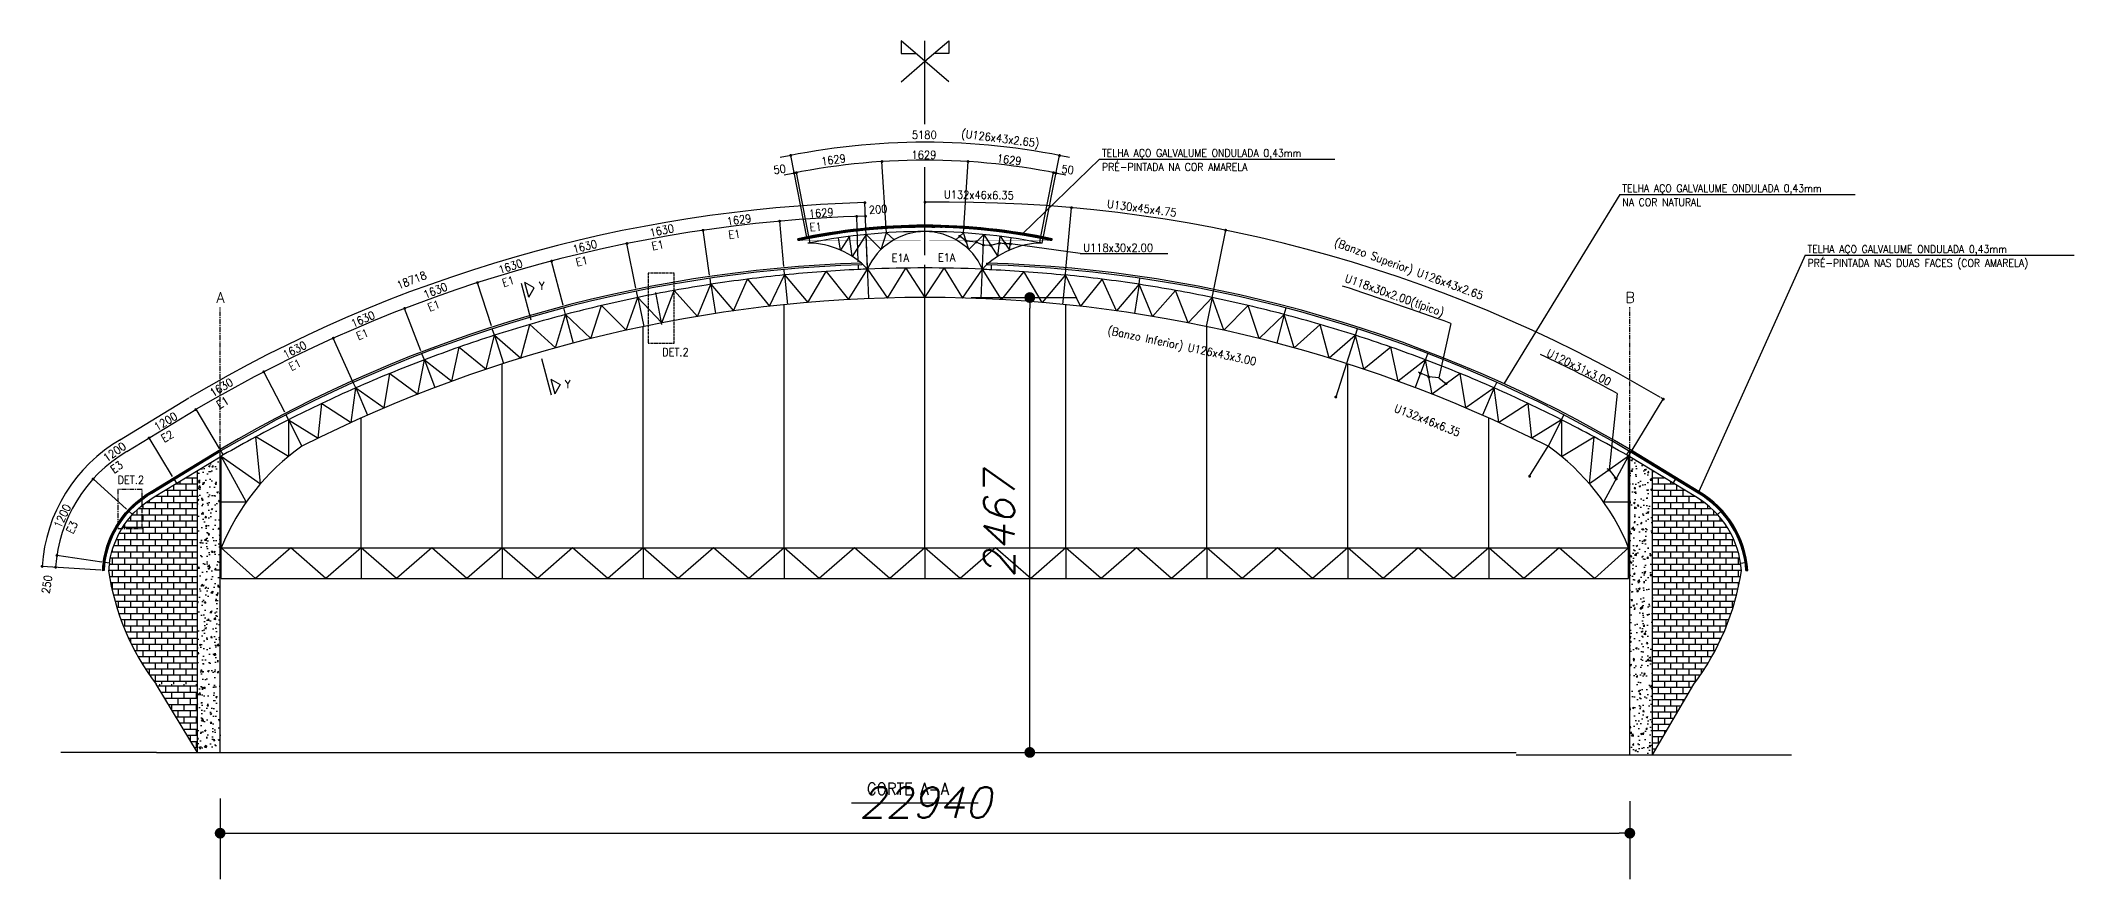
# Model space of a CAD drawing. Header units: millimetres. Extents: x -287396 to 401320, y -174247 to 142644.
# Drawn here: x 31550 to 64650, y -174247 to -160603 of the extents above; entities that cross this region are included whole.
import ezdxf
from ezdxf.enums import TextEntityAlignment as Align

# ---------------------------------------------------------------- set-up
doc = ezdxf.new("R2010")
doc.units = ezdxf.units.MM
doc.header["$LTSCALE"] = 2.5
doc.linetypes.add('CENTER', pattern=[50.8, 31.75, -6.35, 6.35, -6.35])
doc.linetypes.add('DASHED2', pattern=[9.525, 6.35, -3.175])
for name, color, linetype in [('ESTMETÄLICA', 1, 'Continuous'), ('Estrutura Aço Porticos', 7, 'Continuous'), ('LINHA', 1, 'Continuous'), ('PISO', 8, 'Continuous'), ('VIS', 5, 'Continuous'), ('VISTA', 1, 'Continuous')]:
    doc.layers.add(name, color=color, linetype=linetype)
doc.styles.add('ROMANS', font='romans', dxfattribs={"oblique": 15})
doc.dimstyles.new('ESC.250x0.33', dxfattribs={"dimscale": 250, "dimtxt": 2, "dimasz": 0.7, "dimexe": 3, "dimexo": 3, "dimgap": 1, "dimtad": 1, "dimdec": 0, "dimlfac": 0.333333, "dimtxsty": 'ROMANS', "dimblk": 'DOT', "dimcen": 0.7, "dimclrd": 2, "dimclre": 2, "dimadec": 4, "dimazin": 0, "dimtfac": 1, "dimtdec": 0, "dimtmove": 0, "dimatfit": 3, "dimldrblk": 'DOT', "dimfxl": 1, "dimarcsym": 0})
pattern_1 = [(50, (-145936.63, -198506.52), (269.66975, -23.59303), [28.1978, -310.1759]), (355, (-145936.63, -198506.52), (-52.16643, 282.80204), [22.55825, -248.14073]), (100.451, (-145914.16, -198508.48), (217.5043, 259.20772), [23.96444, -263.6088]), (46.1842, (-145936.63, -198431.32), (401.2512, -62.23105), [42.2967, -465.2639]), (96.6356, (-145903.2, -198436.5), (351.40575, 366.2393), [35.94666, -395.4132]), (351.184, (-145936.63, -198431.32), (351.4063, 366.2387), [33.8374, -372.2111]), (21, (-145899.03, -198450.12), (224.42035, -151.37342), [28.1978, -310.1759]), (326, (-145899.03, -198450.12), (91.47936, 272.63503), [22.55825, -248.14073]), (71.4514, (-145880.33, -198462.74), (315.8991, 121.2622), [23.96444, -263.6088]), (37.5, (-145936.63, -198506.52), (4.57175, 125.15837), [0, -245.13296, 0, -251.90044, 0, -249.08066]), (7.5, (-145936.63, -198506.52), (98.906464, 148.28729), [0, -143.62085, 0, -239.4934, 0, -94.93263]), (327.5, (-146020.47, -198506.52), (200.7012, -8.479687), [0, -93.9927, 0, -293.25722, 0, -389.12978]), (317.5, (-146058.07, -198506.52), (219.26081, 37.63629), [0, -122.19051, 0, -194.75287, 0, -276.33854])]
pattern_2 = [(0, (-26034.66, -178743.25), (0, 100.25888), []), (90, (-26034.66, -178743.25), (-100.25888, 100.25888), [100.25888, -100.25888])]
pattern_3 = [(45, (-24876.5643, -178743.2535), (-0.553857296, 0.553857296), [])]

# ---------------------------------------------------------------- blocks, each defined once
blk = doc.blocks.new('DOT')
at = {"color": 0, "linetype": 'ByBlock'}
blk.add_line((-0.5, 0), (-1, 0), dxfattribs=at)
at = {"color": 0, "linetype": 'ByBlock', "const_width": 0.5}
blk.add_lwpolyline([(-0.25, 0, 1), (0.25, 0, 1)], format="xyb", close=True, dxfattribs=at)
blk = doc.blocks.new('*D403')
at = {"color": 2, "lineweight": -2}
for p, q in [((46693, -164782), (48399, -164782)), ((47649, -172008), (47649, -164957)), ((46692, -172183), (48399, -172183))]:
    blk.add_line(p, q, dxfattribs=at)
at = {"layer": 'DEFPOINTS', "color": 0}
for p in [(45943, -164782), (47649, -164782), (45942, -172183)]:
    blk.add_point(p, dxfattribs=at)
at = {"color": 2, "lineweight": -2, "xscale": 175, "yscale": 175, "zscale": 175}
for p, rotation in [((47649, -164782), 90), ((47649, -172183), 270)]:
    blk.add_blockref('DOT', p, dxfattribs=dict(at, rotation=rotation))
at = {"color": 0, "insert": (47149, -168482), "char_height": 500, "attachment_point": 5, "rotation": 90, "style": 'ROMANS'}
blk.add_mtext('2467', dxfattribs=at)
blk = doc.blocks.new('_Dot')
at = {"color": 0, "linetype": 'ByBlock', "lineweight": -2}
blk.add_line((-0.5, 0), (-1, 0), dxfattribs=at)
at = {"color": 0, "linetype": 'ByBlock', "const_width": 0.5}
blk.add_lwpolyline([(-0.25, 0, 1), (0.25, 0, 1)], format="xyb", close=True, dxfattribs=at)
blk = doc.blocks.new('*D404')
at = {"color": 2, "lineweight": -2}
for p, q in [((34471, -172933), (34471, -174247)), ((57415, -172974), (57415, -174247)), ((34646, -173497), (57240, -173497))]:
    blk.add_line(p, q, dxfattribs=at)
at = {"layer": 'DEFPOINTS', "color": 0}
for p in [(34471, -172183), (57415, -172224), (57415, -173497)]:
    blk.add_point(p, dxfattribs=at)
at = {"color": 2, "lineweight": -2, "xscale": 175, "yscale": 175, "zscale": 175, "rotation": 180}
blk.add_blockref('DOT', (34471, -173497), dxfattribs=at)
at = {"color": 2, "lineweight": -2, "xscale": 175, "yscale": 175, "zscale": 175}
blk.add_blockref('DOT', (57415, -173497), dxfattribs=at)
at = {"color": 0, "insert": (45943, -172997), "char_height": 500, "attachment_point": 5, "style": 'ROMANS'}
blk.add_mtext('22940', dxfattribs=at)

msp = doc.modelspace()

# ---------------------------------------------------------------- hatches: boundary and pattern name
h = msp.add_hatch()
h.set_pattern_fill('ANSI31', color=2, scale=0.2467, style=0)
h.set_pattern_definition(pattern_3)
edge = h.paths.add_edge_path()
edge.add_arc((45942.956, -173424.419), 9817.945, 77.829616, 102.170384)
edge.add_line((43873.141, -163827.132), (43879.07, -163854.623))
edge.add_arc((45942.956, -173424.419), 9789.821, 77.829616, 102.170384, ccw=False)
edge.add_line((48006.841, -163854.623), (48012.77, -163827.132))
h = msp.add_hatch()
h.set_pattern_fill('ANSI31', color=2, scale=0.2467, style=0)
h.set_pattern_definition([(135, (116762.4755, -178743.2535), (0.553857296, 0.553857296), [])])
h.paths.add_polyline_path([(34421.578, -167282.863, -0.000199957), (34436.618, -167273.929), (34451.247, -167297.951, 0.000203607), (34435.952, -167307.037), (33360.794, -167962.602, 0.249663287), (32580.748, -169222.352), (32552.683, -169220.523, -0.249454809), (33345.497, -167938.989)])
h = msp.add_hatch()
h.set_pattern_fill('AR-CONC', color=1, scale=1.4802, style=0)
h.set_pattern_definition(pattern_1)
h.paths.add_polyline_path([(34471.406, -167372.102), (34101.356, -167597.736), (34101.356, -171072.602), (34249.376, -171072.602), (34249.376, -170998.592), (34471.406, -170998.592)])
h.paths.add_polyline_path([(34471.406, -170998.592), (34249.376, -170998.592), (34249.376, -171072.602), (34101.356, -171072.602), (34101.356, -172182.752), (34471.406, -172182.752)])
h = msp.add_hatch()
h.set_pattern_fill('AR-CONC', color=1, scale=1.4802, style=0)
h.set_pattern_definition(pattern_1)
h.paths.add_polyline_path([(57784.556, -167597.736), (57414.506, -167372.102), (57414.506, -171039.606), (57635.398, -171039.606), (57635.398, -171128.418), (57784.556, -171128.418)])
h.paths.add_polyline_path([(57784.556, -171128.418), (57635.398, -171128.418), (57635.398, -171039.606), (57414.506, -171039.606), (57414.506, -172223.766), (57784.556, -172223.766)])
h = msp.add_hatch()
h.set_pattern_fill('ANSI31', color=2, scale=0.2467, style=0)
h.set_pattern_definition(pattern_3)
h.paths.add_polyline_path([(57464.333, -167282.863, 0.000199957), (57449.293, -167273.929), (57434.665, -167297.951, -0.000203607), (57449.96, -167307.037), (58525.118, -167962.602, -0.249663287), (59305.163, -169222.352), (59333.228, -169220.523, 0.249454809), (58540.414, -167938.989)])
h = msp.add_hatch()
h.set_pattern_fill('AR-B816', color=1, scale=0.4934, style=0)
h.set_pattern_definition(pattern_2)
h.paths.add_polyline_path([(34101.356, -167597.736), (33398.667, -168026.191, 0.249784685), (32654.605, -169227.104, 0.125805072), (33429.317, -171072.602), (34101.356, -171072.602)])
h = msp.add_hatch()
h.set_pattern_fill('AR-B816', color=1, scale=0.4934, style=0)
h.set_pattern_definition(pattern_2)
h.paths.add_polyline_path([(58424.009, -171128.418), (57784.556, -171128.418), (57784.556, -172223.766)])
h.paths.add_polyline_path([(59231.306, -169227.104, 0.249784685), (58487.244, -168026.191), (57784.556, -167597.736), (57784.556, -171128.418), (58424.009, -171128.418), (58456.594, -171072.602, 0.125805072)])
h = msp.add_hatch()
h.set_pattern_fill('AR-B816', color=1, scale=0.4934, style=0)
h.set_pattern_definition([(0, (25967.31, -154156.69), (0, 100.2589), []), (90, (25967.31, -154156.69), (-100.2589, 100.2589), [100.2589, -100.2589])])
h.paths.add_polyline_path([(34101.356, -171072.602), (33429.317, -171072.602), (34101.356, -172182.752)])

# ---------------------------------------------------------------- linework, layer by layer
at = {"color": 2}
for p, q in [((45556.266, -160603.384), (45556.266, -160813.29)), ((45942.956, -160937.921), (45556.266, -160603.384)), ((45556.266, -160813.29), (45798.895, -160813.29)), ((45942.956, -161960.388), (45942.956, -160603.384)), ((45942.956, -160937.921), (46329.645, -160603.384)), ((46329.645, -160813.29), (46087.016, -160813.29)), ((46329.645, -160603.384), (46329.645, -160813.29)), ((45556.266, -161272.457), (45942.956, -160937.921)), ((46329.645, -161272.457), (45942.956, -160937.921)), ((44024.004, -163824.511), (43758.597, -162470.146)), ((47847.674, -163897.14), (48132.748, -162471.221)), ((44060.305, -163817.326), (43851.16, -162750.068)), ((45311.909, -163654.957), (45241.806, -162569.662)), ((45942.956, -164091.709), (45942.956, -162658.72)), ((46574.002, -163654.957), (46644.105, -162569.662)), ((48782.882, -162530.586), (47531.272, -163747.169)), ((47825.606, -163817.326), (48034.751, -162750.068)), ((48782.882, -162530.586), (52614.605, -162530.586)), ((57251.61, -163105.289), (55365.43, -166184.158)), ((57251.61, -163105.289), (61083.333, -163105.289)), ((44857.285, -164202.111), (44832.219, -163463.092)), ((45009.37, -164319.677), (44965.34, -163237.788)), ((48236.964, -164326.133), (48327.143, -163320.282)), ((42437.093, -164419.131), (42330.28, -163687.442)), ((43644.541, -164276.984), (43578.511, -163540.493)), ((43879.07, -163854.623), (43873.141, -163827.132)), ((46613.451, -163865.111), (46507.569, -163785.119)), ((48006.841, -163854.623), (48012.77, -163827.132)), ((50637.198, -164676.555), (50838.352, -163686.904)), ((41238.884, -164628.196), (41091.598, -163903.568)), ((46778.58, -163878.608), (46613.451, -163865.111)), ((46892.44, -163929.015), (46778.58, -163878.608)), ((47013.7, -163933.95), (46892.44, -163929.015)), ((47155.023, -163899.015), (47013.7, -163933.95)), ((47244.318, -163910.377), (47155.023, -163899.015)), ((47333.831, -163910.377), (47244.318, -163910.377)), ((48470.629, -164066.869), (47333.831, -163910.377)), ((48470.629, -164066.869), (49896.468, -164066.869)), ((60266.974, -164094.165), (58540.414, -167938.989)), ((60266.974, -164094.165), (64649.903, -164094.165)), ((40053.828, -164903.564), (39866.515, -164188.238)), ((44915.08, -164221.454), (44915.96, -164249.564)), ((46949.046, -164248.92), (46949.899, -164220.808)), ((38885.8, -165244.374), (38659.034, -164540.559)), ((37738.61, -165649.512), (37473.095, -164959.381)), ((36636.221, -166162.59), (36312.553, -165443.305)), ((54500.611, -165203.177), (54304.614, -166090.873)), ((35521.563, -166647.121), (35181.162, -165990.687)), ((52804.261, -165854.572), (52629.273, -166400.466)), ((54112.327, -166054.619), (54007.829, -166014.948)), ((54304.614, -166090.873), (54143.708, -166073.547)), ((54304.614, -166090.873), (54424.603, -166184.432)), ((57210.227, -166343.856), (57076.718, -167586.835)), ((57396.003, -167361.441), (57959.625, -166435.866)), ((34458.852, -167236.184), (34082.556, -166599.647)), ((33697.159, -167693.413), (33315.502, -167066.66)), ((55783.725, -167690.02), (56083.637, -167199.25)), ((58540.414, -167938.989), (57464.333, -167282.863)), ((32947.718, -168227.741), (32404.394, -167733.276)), ((57076.718, -167586.835), (57193.689, -167734.156)), ((32580.748, -169222.352), (32552.684, -169220.523)), ((59305.163, -169222.352), (59333.228, -169220.523)), ((44744.398, -173003.677), (46808.874, -173003.677))]:
    msp.add_line(p, q, dxfattribs=at)
at = {"color": 1}
for p, q in [((44074.538, -163889.954), (44060.305, -163817.326)), ((45316.68, -163728.813), (45311.909, -163654.957)), ((46569.231, -163728.813), (46574.002, -163654.957)), ((47811.373, -163889.954), (47825.606, -163817.326)), ((42458.625, -164566.63), (42444.222, -164467.963)), ((43656.895, -164414.786), (43648.947, -164326.133)), ((44861.493, -164326.173), (44858.957, -164251.423)), ((45942.956, -164300.687), (45942.956, -164251.347)), ((47024.418, -164326.173), (47026.954, -164251.423)), ((48229.016, -164414.786), (48236.964, -164326.133)), ((49427.286, -164566.63), (49441.69, -164467.963)), ((41269.999, -164781.283), (41248.713, -164676.555)), ((50615.912, -164781.283), (50637.198, -164676.555)), ((40094.307, -165058.151), (40066.328, -164951.298)), ((51791.604, -165058.151), (51819.583, -164951.298)), ((38934.804, -165396.468), (38900.93, -165291.332)), ((52951.108, -165396.468), (52984.981, -165291.332)), ((37794.697, -165795.298), (37756.321, -165695.546)), ((54091.214, -165795.298), (54129.59, -165695.546)), ((36677.144, -166253.536), (36636.221, -166162.59)), ((55208.767, -166253.536), (55249.69, -166162.59)), ((35585.237, -166769.914), (35544.253, -166690.878)), ((56300.674, -166769.914), (56341.658, -166690.878)), ((34521.999, -167343.004), (34469.334, -167254.636)), ((57363.913, -167343.004), (57401.987, -167278.596)), ((33764.243, -167803.577), (33725.75, -167740.364)), ((58121.668, -167803.577), (58160.161, -167740.364)), ((33042.483, -168313.973), (32987.741, -168264.165)), ((58843.429, -168313.973), (58898.171, -168264.165)), ((32667.677, -169104.483), (32594.468, -169093.624)), ((59218.235, -169104.483), (59291.444, -169093.624))]:
    msp.add_line(p, q, dxfattribs=at)
at = {"color": 7}
for p, q in [((44566.638, -164009.959), (44537.522, -163810.796)), ((44716.549, -163786.321), (44566.638, -164009.959)), ((44758.002, -164112.092), (44716.549, -163786.321)), ((44986.422, -163755.808), (44758.002, -164112.092)), ((44986.422, -163755.808), (45228.24, -164001.408)), ((45228.24, -164001.408), (45316.68, -163728.813)), ((45316.68, -163728.813), (45440.004, -163841.424)), ((46569.231, -163728.813), (46445.907, -163841.424)), ((46657.671, -164001.408), (46569.231, -163728.813)), ((46899.489, -163755.808), (46657.671, -164001.408)), ((46899.489, -163755.808), (47127.91, -164112.092)), ((47127.91, -164112.092), (47169.363, -163786.321)), ((47169.363, -163786.321), (47319.273, -164009.959)), ((47319.273, -164009.959), (47348.389, -163810.796)), ((42824.167, -164999.173), (43056.762, -164482.827)), ((43056.762, -164482.827), (43410.798, -164924.836)), ((43410.798, -164924.836), (43656.895, -164414.786)), ((43656.895, -164414.786), (43704.797, -164893.461)), ((43656.895, -164414.786), (44035.279, -164862.852)), ((44035.279, -164862.852), (44332.431, -164357.246)), ((44332.431, -164357.246), (44697.419, -164816.288)), ((44697.419, -164816.288), (45009.37, -164319.677)), ((45009.37, -164319.677), (45333.513, -164790.016)), ((45333.513, -164790.016), (45631.684, -164302.797)), ((45631.684, -164302.797), (45942.956, -164781.752)), ((45942.956, -164781.752), (45942.956, -164300.687)), ((45942.956, -164781.752), (46254.227, -164302.797)), ((46254.227, -164302.797), (46552.398, -164790.016)), ((46552.398, -164790.016), (46876.541, -164319.677)), ((47188.493, -164816.288), (46876.541, -164319.677)), ((47553.481, -164357.246), (47188.493, -164816.288)), ((47850.632, -164862.852), (47553.481, -164357.246)), ((48229.016, -164414.786), (47850.632, -164862.852)), ((48229.016, -164414.786), (48181.114, -164893.461)), ((48475.113, -164924.836), (48229.016, -164414.786)), ((48829.15, -164482.827), (48475.113, -164924.836)), ((49061.745, -164999.173), (48829.15, -164482.827)), ((41078.839, -165314.36), (41269.999, -164781.283)), ((41269.999, -164781.283), (41367.915, -165252.278)), ((41269.999, -164781.283), (41657.783, -165194.003)), ((41662.486, -165218.22), (41561.368, -164697.543)), ((41657.783, -165194.003), (41862.901, -164666.138)), ((41862.901, -164666.138), (42239.693, -165088.916)), ((42239.693, -165088.916), (42458.625, -164566.63)), ((42458.625, -164566.63), (42531.635, -165042.122)), ((42458.625, -164566.63), (42824.167, -164999.173)), ((49427.286, -164566.63), (49061.745, -164999.173)), ((49427.286, -164566.63), (49354.276, -165042.122)), ((49646.218, -165088.916), (49427.286, -164566.63)), ((50023.011, -164666.138), (49646.218, -165088.916)), ((50228.128, -165194.003), (50023.011, -164666.138)), ((50615.912, -164781.283), (50228.128, -165194.003)), ((50615.912, -164781.283), (50517.996, -165252.278)), ((50807.073, -165314.36), (50615.912, -164781.283)), ((39931.447, -165600.544), (40094.307, -165058.151)), ((40094.307, -165058.151), (40216.858, -165523.344)), ((40094.307, -165058.151), (40503.26, -165449.905)), ((40503.26, -165449.905), (40680.332, -164911.984)), ((40680.332, -164911.984), (41078.839, -165314.36)), ((51205.579, -164911.984), (50807.073, -165314.36)), ((51382.651, -165449.905), (51205.579, -164911.984)), ((51791.604, -165058.151), (51382.651, -165449.905)), ((51791.604, -165058.151), (51669.053, -165523.344)), ((51954.464, -165600.544), (51791.604, -165058.151)), ((38800.694, -165946.676), (38934.804, -165396.468)), ((38934.804, -165396.468), (39081.65, -165854.572)), ((38934.804, -165396.468), (39363.794, -165766.173)), ((39363.794, -165766.173), (39512.33, -165219.683)), ((39512.33, -165219.683), (39931.447, -165600.544)), ((52373.581, -165219.683), (51954.464, -165600.544)), ((52522.117, -165766.173), (52373.581, -165219.683)), ((52951.108, -165396.468), (52522.117, -165766.173)), ((52951.108, -165396.468), (52804.261, -165854.572)), ((53085.217, -165946.676), (52951.108, -165396.468)), ((37689.71, -166351.797), (37794.697, -165795.298)), ((37794.697, -165795.298), (37965.433, -166245.045)), ((37794.697, -165795.298), (38242.537, -166141.929)), ((38242.537, -166141.929), (38362.127, -165588.384)), ((38362.127, -165588.384), (38800.694, -165946.676)), ((53523.784, -165588.384), (53085.217, -165946.676)), ((53643.374, -166141.929), (53523.784, -165588.384)), ((54091.214, -165795.298), (53643.374, -166141.929)), ((54091.214, -165795.298), (53920.478, -166245.045)), ((54196.201, -166351.797), (54091.214, -165795.298)), ((37142.594, -166576.135), (37232.907, -166017.066)), ((37232.907, -166017.066), (37689.71, -166351.797)), ((54653.005, -166017.066), (54196.201, -166351.797)), ((54743.317, -166576.135), (54653.005, -166017.066)), ((36601.569, -166814.787), (36677.144, -166253.536)), ((36677.144, -166253.536), (36871.297, -166693.682)), ((36677.144, -166253.536), (37142.594, -166576.135)), ((55208.767, -166253.536), (54743.317, -166576.135)), ((55208.767, -166253.536), (55014.614, -166693.682)), ((55284.342, -166814.787), (55208.767, -166253.536)), ((35585.237, -166769.914), (35802.27, -167199.24)), ((35585.237, -166769.914), (35585.237, -167367.054)), ((35585.237, -166769.914), (36067.009, -167067.588)), ((36067.009, -167067.588), (36127.794, -166504.543)), ((36127.794, -166504.543), (36601.569, -166814.787)), ((55758.117, -166504.543), (55284.342, -166814.787)), ((55818.902, -167067.588), (55758.117, -166504.543)), ((56300.674, -166769.914), (55818.902, -167067.588)), ((56300.674, -166769.914), (56083.642, -167199.24)), ((56300.674, -166769.914), (56300.674, -167367.054)), ((35585.237, -167367.054), (35049.848, -167049.466)), ((35128.479, -167812.229), (35049.848, -167049.466)), ((56300.674, -167367.054), (56836.063, -167049.466)), ((56757.432, -167812.229), (56836.063, -167049.466)), ((34894.537, -168106.871), (34489.908, -167361.441)), ((34489.908, -167361.441), (35128.479, -167812.229)), ((57396.003, -167361.441), (56757.432, -167812.229)), ((56991.375, -168106.871), (57396.003, -167361.441)), ((34489.908, -168106.871), (34894.537, -168106.871)), ((56991.375, -168106.871), (57396.003, -168106.871))]:
    msp.add_line(p, q, dxfattribs=at)
for p, q in [((45028.932, -164800.344), (44986.422, -163755.808)), ((46856.979, -164800.344), (46899.489, -163755.808)), ((45942.956, -168852.302), (45942.956, -164781.752)), ((43648.956, -168852.302), (43648.956, -164899.119)), ((48236.956, -168852.302), (48236.956, -164899.119)), ((41354.956, -168852.302), (41354.956, -165254.976)), ((50530.956, -168852.302), (50530.956, -165254.976)), ((39060.956, -168852.302), (39060.956, -165861.217)), ((52824.956, -168852.302), (52824.956, -165861.217)), ((36766.956, -168852.302), (36766.956, -166740.025)), ((55118.956, -168852.302), (55118.956, -166740.025)), ((34489.908, -168852.302), (34489.908, -167361.441)), ((57396.003, -168852.302), (57396.003, -167361.441)), ((34489.908, -168852.302), (57396.003, -168852.302)), ((34489.908, -169352.302), (34489.908, -168852.302)), ((35046.456, -169352.302), (34489.908, -168852.302)), ((35619.956, -168852.302), (35046.456, -169352.302)), ((36193.456, -169352.302), (35619.956, -168852.302)), ((36766.956, -168852.302), (36193.456, -169352.302)), ((36766.956, -168852.302), (36766.956, -169352.302)), ((37340.456, -169352.302), (36766.956, -168852.302)), ((37913.956, -168852.302), (37340.456, -169352.302)), ((38487.456, -169352.302), (37913.956, -168852.302)), ((39060.956, -168852.302), (38487.456, -169352.302)), ((39060.956, -168852.302), (39060.956, -169352.302)), ((39634.456, -169352.302), (39060.956, -168852.302)), ((40207.956, -168852.302), (39634.456, -169352.302)), ((40781.456, -169352.302), (40207.956, -168852.302)), ((41354.956, -168852.302), (40781.456, -169352.302)), ((41354.956, -168852.302), (41354.956, -169352.302)), ((41928.456, -169352.302), (41354.956, -168852.302)), ((42501.956, -168852.302), (41928.456, -169352.302)), ((43075.456, -169352.302), (42501.956, -168852.302)), ((43648.956, -168852.302), (43075.456, -169352.302)), ((43648.956, -168852.302), (43648.956, -169352.302)), ((44222.456, -169352.302), (43648.956, -168852.302)), ((44795.956, -168852.302), (44222.456, -169352.302)), ((45369.456, -169352.302), (44795.956, -168852.302)), ((45942.956, -168852.302), (45369.456, -169352.302)), ((45942.956, -168852.302), (45942.956, -169352.302)), ((46516.456, -169352.302), (45942.956, -168852.302)), ((47089.956, -168852.302), (46516.456, -169352.302)), ((47663.456, -169352.302), (47089.956, -168852.302)), ((48236.956, -168852.302), (47663.456, -169352.302)), ((48236.956, -168852.302), (48236.956, -169352.302)), ((48810.456, -169352.302), (48236.956, -168852.302)), ((49383.956, -168852.302), (48810.456, -169352.302)), ((49957.456, -169352.302), (49383.956, -168852.302)), ((50530.956, -168852.302), (49957.456, -169352.302)), ((50530.956, -168852.302), (50530.956, -169352.302)), ((51104.456, -169352.302), (50530.956, -168852.302)), ((51677.956, -168852.302), (51104.456, -169352.302)), ((52251.456, -169352.302), (51677.956, -168852.302)), ((52824.956, -168852.302), (52251.456, -169352.302)), ((52824.956, -168852.302), (52824.956, -169352.302)), ((53398.456, -169352.302), (52824.956, -168852.302)), ((53971.956, -168852.302), (53398.456, -169352.302)), ((54545.456, -169352.302), (53971.956, -168852.302)), ((55118.956, -168852.302), (54545.456, -169352.302)), ((55118.956, -168852.302), (55118.956, -169352.302)), ((55692.456, -169352.302), (55118.956, -168852.302)), ((56265.956, -168852.302), (55692.456, -169352.302)), ((56839.456, -169352.302), (56265.956, -168852.302)), ((57396.003, -168852.302), (56839.456, -169352.302)), ((57396.003, -169352.302), (57396.003, -168852.302)), ((34489.908, -169352.302), (57396.003, -169352.302))]:
    msp.add_line(p, q)
at = {"color": 4}
for p, q in [((39532.504, -165149.827), (39373.179, -164555.22)), ((39496.603, -164777.552), (39432.753, -164539.258)), ((39583.825, -164626.479), (39432.753, -164539.258)), ((39496.603, -164777.552), (39583.825, -164626.479)), ((39699.245, -165772.113), (39857.811, -166363.89)), ((39853.534, -166109.634), (39917.384, -166347.927)), ((39853.534, -166109.634), (40004.606, -166196.855)), ((40004.606, -166196.855), (39917.384, -166347.927))]:
    msp.add_line(p, q, dxfattribs=at)
at = {"color": 2, "linetype": 'CENTER'}
for p, q in [((34471.406, -167372.955), (34471.406, -164941.948)), ((57414.506, -167372.102), (57414.506, -164941.096))]:
    msp.add_line(p, q, dxfattribs=at)
at = {"color": 2, "linetype": 'ByBlock', "const_width": 23.128}
for points in [[(43758.597, -162481.71, 1), (43758.597, -162458.582, 1)], [(48132.748, -162482.785, 1), (48132.748, -162459.657, 1)], [(43814.858, -162768.81, 1), (43814.858, -162745.682, 1)], [(43851.16, -162761.632, 1), (43851.16, -162738.504, 1)], [(45241.806, -162581.226, 1), (45241.806, -162558.097, 1)], [(46644.105, -162581.226, 1), (46644.105, -162558.097, 1)], [(48034.751, -162761.632, 1), (48034.751, -162738.504, 1)], [(48075.391, -162769.677, 1), (48075.391, -162746.549, 1)], [(44832.219, -163474.656, 1), (44832.219, -163451.528, 1)], [(44965.34, -163249.352, 1), (44965.34, -163226.224, 1)], [(44974.331, -163470.282, 1), (44974.331, -163447.154, 1)], [(45942.956, -163243.138, 1), (45942.956, -163220.009, 1)], [(48327.143, -163331.846, 1), (48327.143, -163308.718, 1)], [(42330.28, -163699.006, 1), (42330.28, -163675.878, 1)], [(43578.511, -163552.057, 1), (43578.511, -163528.929, 1)], [(46507.569, -163796.683, 1), (46507.569, -163773.555, 1)], [(46613.451, -163876.675, 1), (46613.451, -163853.547, 1)], [(50838.352, -163698.468, 1), (50838.352, -163675.34, 1)], [(39866.515, -164199.802, 1), (39866.515, -164176.674, 1)], [(41091.598, -163915.132, 1), (41091.598, -163892.004, 1)], [(46778.58, -163890.172, 1), (46778.58, -163867.044, 1)], [(46892.44, -163940.579, 1), (46892.44, -163917.451, 1)], [(47013.7, -163945.514, 1), (47013.7, -163922.386, 1)], [(47155.023, -163910.579, 1), (47155.023, -163887.451, 1)], [(47244.318, -163909.704, 1), (47244.318, -163886.576, 1)], [(47333.831, -163921.942, 1), (47333.831, -163898.813, 1)], [(38659.034, -164552.123, 1), (38659.034, -164528.995, 1)], [(37473.095, -164970.945, 1), (37473.095, -164947.817, 1)], [(36312.553, -165454.869, 1), (36312.553, -165431.741, 1)], [(35181.162, -166002.251, 1), (35181.162, -165979.123, 1)], [(54007.829, -166026.512, 1), (54007.829, -166003.384, 1)], [(54144.763, -166085.934, 1), (54144.763, -166062.806, 1)], [(54424.603, -166195.996, 1), (54424.603, -166172.868, 1)], [(52629.273, -166412.03, 1), (52629.273, -166388.902, 1)], [(57959.625, -166447.43, 1), (57959.625, -166424.302, 1)], [(34073.713, -166616.517, 1), (34073.713, -166593.388, 1)], [(33315.502, -167078.224, 1), (33315.502, -167055.096, 1)], [(32404.394, -167744.84, 1), (32404.394, -167721.712, 1)], [(55783.725, -167701.584, 1), (55783.725, -167678.456, 1)], [(57076.718, -167598.399, 1), (57076.718, -167575.271, 1)], [(57193.689, -167745.72, 1), (57193.689, -167722.592, 1)], [(31573.008, -169168.221, 1), (31573.008, -169145.093, 1)], [(31814.22, -168989.455, 1), (31814.22, -168966.327, 1)], [(31793.634, -169182.604, 1), (31793.634, -169159.475, 1)]]:
    msp.add_lwpolyline(points, format="xyb", close=True, dxfattribs=at)
at = {"color": 2, "linetype": 'DASHED2'}
msp.add_lwpolyline([(41438.393, -165524.946), (41858.878, -165524.946), (41858.878, -164386.149), (41438.393, -164386.149)], close=True, dxfattribs=at)
for points in [[(45009.37, -164319.677, 0.001611824), (44861.493, -164326.173, 0.013154849), (43656.895, -164414.786)], [(46876.541, -164319.677, 0.010169175), (45942.956, -164300.687, 0.010169175), (45009.37, -164319.677)], [(46876.541, -164319.677, -0.001611824), (47024.418, -164326.173, -0.013154849), (48229.016, -164414.786)], [(34521.995, -167343.006, 0.000402964), (34489.908, -167361.441)], [(57363.916, -167343.006, -0.000402964), (57396.003, -167361.441)]]:
    msp.add_lwpolyline(points, format="xyb")
at = {"color": 2, "linetype": 'CENTER'}
msp.add_lwpolyline([(32807.789, -168539.097), (33199.601, -168539.097), (33199.601, -167906.846), (32807.789, -167906.846)], close=True, dxfattribs=at)
at = {"color": 2}
for centre, radius, start, end in [((45942.956, -173424.419), 11169.947, 77.829616, 102.170384), ((45942.956, -173424.419), 10877.378, 77.829616, 102.170384), ((45599.382, -186081.333), 22852.343, 91.5898856, 120.589951), ((45599.382, -186081.333), 22631.248, 91.5826496, 120.589951), ((46286.529, -186081.333), 22852.343, 59.410049, 90.8614462), ((45942.956, -173424.419), 9817.945, 77.829616, 102.170384), ((32549.423, -225862.203), 64508.699, 70.10590725, 71.75973223), ((46147.669, -186461.303), 22958.482, 61.1936613, 64.6898583), ((57732.408, -169324.859), 1604.217, 3.7290834, 59.7564434)]:
    msp.add_arc(centre, radius, start, end, dxfattribs=at)
at = {"color": 1}
for centre, radius, start, end in [((45942.956, -173424.419), 9789.821, 77.829616, 102.170384), ((45599.382, -186081.333), 21842.464, 91.7930011, 120.589951), ((46286.351, -186082.463), 21843.598, 59.2648682, 88.2614838)]:
    msp.add_arc(centre, radius, start, end, dxfattribs=at)
for centre, radius, start, end in [((45942.956, -173424.419), 9715.811, 78.9125554, 101.0874446), ((45942.956, -164727.303), 1018.696, 90, 156.4127423), ((45942.956, -164727.303), 1018.696, 23.5872577, 90), ((45942.956, -173424.419), 9715.811, 101.0874446, 101.3056694), ((44024.215, -165256.631), 1359.564, 43.5635192, 89.4090765), ((47861.696, -165256.631), 1359.564, 90.5909235, 136.4364808), ((45942.956, -173424.419), 9715.811, 78.6943306, 78.9125554), ((45942.956, -187259.169), 22958.482, 95.7146209, 98.7293164), ((45942.956, -187259.169), 22958.482, 81.2706836, 84.2853791), ((45942.956, -187259.169), 22958.482, 101.7440119, 104.7587074), ((45942.956, -187259.169), 22958.482, 98.7293164, 101.7440119), ((45942.956, -187259.169), 22958.482, 78.2559881, 81.2706836), ((45942.956, -187259.169), 22958.482, 75.2412926, 78.2559881), ((45942.956, -187259.169), 22958.482, 104.7587074, 107.7734029), ((45942.956, -187259.169), 22958.482, 72.2265971, 75.2412926), ((45942.956, -187259.169), 22958.482, 107.7734029, 110.7880984), ((45942.956, -187259.169), 22958.482, 69.2119016, 72.2265971), ((45942.956, -187259.169), 22958.482, 110.7880984, 113.8027939), ((45942.956, -187259.169), 22958.482, 66.1972061, 69.2119016), ((45942.956, -187259.169), 22958.482, 113.8027939, 115.3101417), ((45942.956, -187259.169), 22958.482, 64.6898583, 66.1972061), ((45942.956, -187259.169), 22958.482, 116.8174894, 118.3248372), ((45942.956, -187259.169), 22958.482, 115.3101417, 116.8174894), ((45942.956, -187259.169), 22958.482, 63.1825106, 64.6898583), ((45942.956, -187259.169), 22958.482, 61.6751628, 63.1825106), ((45942.956, -187259.169), 22958.482, 118.3248372, 119.8321849), ((45942.956, -187259.169), 22958.482, 60.1678151, 61.6751628), ((37980.174, -170275.768), 3769.378, 125.2950815, 157.8124658), ((53905.737, -170275.768), 3769.378, 22.1875342, 54.7049185)]:
    msp.add_arc(centre, radius, start, end)
at = {"color": 7}
for centre, radius, start, end in [((45599.379, -186081.312), 21870.567, 91.7929942, 120.5909345), ((46286.351, -186082.463), 21871.723, 59.2648682, 88.2614838), ((45942.956, -187259.169), 22477.417, 90, 116.8174894), ((45942.956, -187259.169), 22477.417, 63.1825106, 90)]:
    msp.add_arc(centre, radius, start, end, dxfattribs=at)
at = {"layer": 'ESTMETÄLICA', "color": 4}
for p, q in [((34471.406, -172182.752), (34471.406, -167372.102)), ((57414.506, -172223.766), (57414.506, -167372.102)), ((34101.356, -172182.752), (34101.356, -167597.736)), ((57784.556, -172223.766), (57784.556, -167597.736)), ((34471.406, -170702.552), (34471.406, -168458.371)), ((34101.356, -172182.752), (33429.317, -171072.602)), ((57784.556, -172223.766), (58456.594, -171072.602))]:
    msp.add_line(p, q, dxfattribs=at)
msp.add_lwpolyline([(32667.677, -169104.483, -0.227960197), (33398.008, -168026.593), (34471.406, -167372.955)], format="xyb", dxfattribs=at)
for centre, radius, start, end in [((57732.319, -169324.887), 1502.173, 3.7322823, 59.8308101), ((34153.592, -169324.887), 1502.173, 171.5629095, 176.2701138), ((36651.294, -168634.71), 4040.353, 188.4310615, 217.1127792), ((55234.617, -168634.71), 4040.353, 322.8872208, 351.5689385)]:
    msp.add_arc(centre, radius, start, end, dxfattribs=at)
at = {"layer": 'LINHA', "color": 6}
msp.add_line((55563.118, -172223.766), (60045.725, -172223.766), dxfattribs=at)
at = {"layer": 'PISO', "color": 6}
msp.add_line((33435.266, -172182.752), (36321.656, -172182.752), dxfattribs=at)
at = {"layer": 'PISO'}
msp.add_line((36321.656, -172182.752), (55563.118, -172182.752), dxfattribs=at)
at = {"layer": 'VIS', "color": 6}
msp.add_line((33435.266, -172182.752), (31876.03, -172182.752), dxfattribs=at)
at = {"layer": 'VISTA', "color": 2}
for p, q in [((54007.829, -166014.948), (53975.393, -165995.197)), ((54144.763, -166074.37), (54112.327, -166054.619)), ((32834.899, -167100.459), (33958.722, -166416.115)), ((54424.603, -166184.432), (54392.167, -166164.68)), ((57959.625, -166435.866), (57927.19, -166416.115)), ((32949.89, -167289.297), (34073.713, -166604.952)), ((57076.718, -167586.835), (57044.282, -167567.083)), ((57193.689, -167734.156), (57161.253, -167714.405)), ((32545.732, -169086.396), (31814.22, -168977.891)), ((32531.584, -169219.147), (31573.008, -169156.657))]:
    msp.add_line(p, q, dxfattribs=at)
at = {"layer": 'VISTA', "color": 4}
msp.add_line((58487.244, -168026.191), (57414.506, -167372.102), dxfattribs=at)
at = {"layer": 'VISTA', "color": 1}
msp.add_line((58525.118, -167962.602), (57449.96, -167307.037), dxfattribs=at)
at = {"layer": 'VISTA', "color": 2}
msp.add_lwpolyline([(32566.648, -169089.498, -0.227790541), (33345.744, -167938.839), (34469.334, -167254.636)], format="xyb", dxfattribs=at)
at = {"layer": 'VISTA', "color": 1}
msp.add_lwpolyline([(32594.468, -169093.624, -0.227835607), (33360.138, -167963.001), (34483.961, -167278.657)], format="xyb", dxfattribs=at)
at = {"layer": 'VISTA', "color": 2}
for centre, radius, start, end in [((34153.592, -169324.887), 2586.062, 120.1977753, 176.2701138), ((34153.102, -169324.73), 2364.468, 120.588724, 176.2731341), ((34153.592, -169324.887), 1604.306, 171.5629095, 176.2701138)]:
    msp.add_arc(centre, radius, start, end, dxfattribs=at)
at = {"layer": 'VISTA', "color": 1}
for centre, start, end in [((57732.319, -169324.887), 3.7298862, 59.8022247), ((34153.592, -169324.887), 171.5629095, 176.2701138)]:
    msp.add_arc(centre, 1576.183, start, end, dxfattribs=at)

# ---------------------------------------------------------------- texts
at = {"style": 'ROMANS', "width": 0.9}
for s, height, p in [('5180', 130.2576, (45731.184, -162200.286)), ('1629', 130.2576, (45724.998, -162525.629)), ('TELHA AÇO GALVALUME ONDULADA 0,43mm', 123.35, (48824.229, -162492.188)), ('PRÉ-PINTADA NA COR AMARELA', 123.35, (48824.229, -162719.364)), ('TELHA AÇO GALVALUME ONDULADA 0,43mm', 123.35, (57292.957, -163066.891)), ('NA COR NATURAL', 123.35, (57292.957, -163294.067)), ('E1A', 130.2576, (45396.986, -164202.279)), ('E1A', 130.2576, (46152.14, -164196.193)), ('U118x30x2.00', 130.25759, (48519.73, -164037.522)), ('TELHA AÇO GALVALUME ONDULADA 0,43mm', 123.35, (60308.322, -164055.767)), ('PRÉ-PINTADA NAS DUAS FACES (COR AMARELA)', 123.35, (60308.322, -164282.943)), ('Y', 130.258, (39659.195, -164658.956)), ('DET.2', 130.2576, (41664.372, -165734.495)), ('Y', 130.258, (40083.925, -166256.479)), ('DET.2', 130.2576, (32800.543, -167813.499)), ('CORTE A-A', 195.3864, (44998.082, -172872.398))]:
    msp.add_text(s, height=height, dxfattribs=at).set_placement(p)
for s, height, rotation, p in [('(U126x43x2.65)', 130.25759, 352.7185696, (46528.279, -162176.417)), ('1629', 130.2576, 8.2031592, (44263.558, -162634.292)), ('1629', 130.2576, 352.7592897, (47106.494, -162579.934)), ('50', 130.2576, 8.2031592, (43487.064, -162774.739)), ('50', 130.2576, 352.7592897, (48157.541, -162752.891)), ('U132x46x6.35', 130.25759, 359.248617, (46251.248, -163170.746)), ('1629', 130.2576, 8.2732487, (42726.788, -163610.764)), ('1629', 130.2576, 4.1557925, (44057.885, -163484.596)), ('200', 130.2576, 4.1557925, (45035.011, -163423.581)), ('U130x45x4.75', 130.25759, 352.5277573, (48900.934, -163320.857)), ('1630', 130.2576, 11.7028198, (41473.831, -163795.776)), ('E1', 130.2576, 8.2732487, (42752.868, -163830.315)), ('E1', 130.2576, 4.1557925, (44070.12, -163705.352)), ('(Banzo Superior) U126x43x2.65', 130.25759, 339.904237, (52593.801, -163937.376)), ('1630', 130.2576, 17.5107583, (39023.314, -164399.383)), ('1630', 130.2576, 13.7137605, (40226.4, -164061.999)), ('E1', 130.2576, 13.7137605, (40277.623, -164277.078)), ('E1', 130.2576, 11.7028198, (41511.047, -164013.716)), ('18718', 130.2576, 21.5304843, (37377.693, -164652.492)), ('E1', 130.2576, 17.5107583, (39085.007, -164611.695)), ('U118x30x2.00(típico)', 130.25759, 340.4065323, (52764.387, -164521.396)), ('1630', 130.2576, 21.5304843, (37809.002, -164803.289)), ('E1', 130.2576, 21.5304843, (37881.952, -165012.002)), ('1630', 130.2576, 23.6575344, (36635.634, -165275.929)), ('E1', 130.2576, 23.6575344, (36722.032, -165479.444)), ('(Banzo Inferior) U126x43x3.00', 130.25759, 347.9626785, (48907.525, -165375.403)), ('1630', 130.2576, 26.1576189, (35531.513, -165779.286)), ('E1', 130.2576, 26.1576189, (35628.546, -165977.95)), ('U120x31x3.00', 130.25759, 334.1662824, (56048.605, -165727.944)), ('1630', 130.2576, 30.8558407, (34351.01, -166404.073)), ('E1', 130.2576, 30.8558407, (34458.673, -166597.183)), ('1200', 130.2576, 30.8558407, (33444.608, -166956.745)), ('U132x46x6.35', 130.25759, 338.6610077, (53566.303, -166633.882)), ('1200', 130.2576, 35.3044006, (32625.217, -167463.335)), ('E2', 130.2576, 30.8558407, (33559.599, -167145.583)), ('E3', 130.2576, 35.3044006, (32743.858, -167650.025)), ('1200', 130.2576, 64.5159751, (31874.427, -168546.563)), ('E3', 130.2576, 64.5159751, (32075.883, -168637.628)), ('250', 130.2576, 81.5160516, (31693.251, -169607.934))]:
    msp.add_text(s, height=height, rotation=rotation, dxfattribs=at).set_placement(p)
at = {"layer": 'Estrutura Aço Porticos', "style": 'ROMANS'}
for s, p in [('A', (34477.021, -164781.276)), ('B', (57420.121, -164780.424))]:
    msp.add_text(s, height=172.69, dxfattribs=at).set_placement(p, align=Align.MIDDLE_CENTER)

# ---------------------------------------------------------------- dimensions: what is measured, and where the dimension line sits
at = {"color": 7}
dim = msp.add_linear_dim(base=(47648.924, -164781.752), p1=(45942.387, -172182.752), p2=(45942.956, -164781.752), angle=90, dimstyle='ESC.250x0.33', dxfattribs=at)
dim.commit()
dim.dimension.update_dxf_attribs({"geometry": '*D403', "text_midpoint": (47148.924, -168482.252)})
dim = msp.add_linear_dim(base=(57414.506, -173497.048), p1=(34471.406, -172182.752), p2=(57414.506, -172223.766), text='22940', dimstyle='ESC.250x0.33', override={"dimtmove": 1}, dxfattribs=at)
dim.commit()
dim.dimension.update_dxf_attribs({"geometry": '*D404', "text_midpoint": (45942.956, -172997.048)})

doc.saveas('drawing.dxf')
